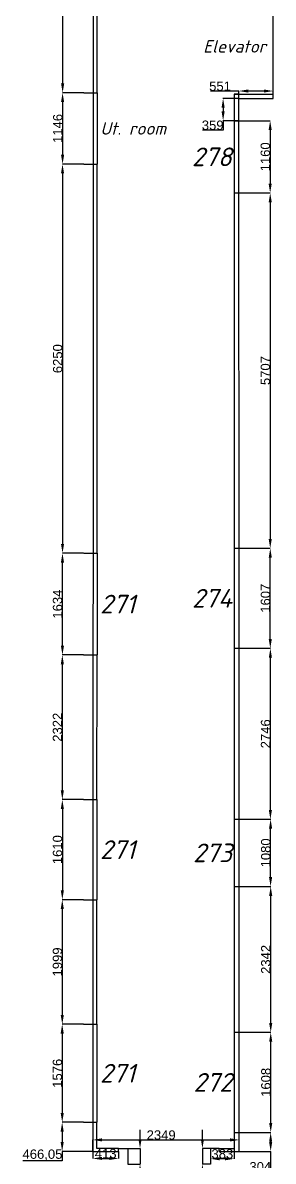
# Model space of a CAD drawing. Header units: millimetres. Extents: x 0 to 135706, y 0 to 79429.
# Drawn here: x 14112 to 18131, y 39281 to 57567 of the extents above; entities that cross this region are included whole.
import ezdxf
from ezdxf.enums import TextEntityAlignment as Align

# ---------------------------------------------------------------- set-up
doc = ezdxf.new("R2010")
doc.units = ezdxf.units.MM
doc.linetypes.add('ACAD_ISO02W100', pattern=[15, 12, -3])
doc.styles.add('GOST', font='ISOCPEUI.TTF')
doc.styles.get("Standard").update_dxf_attribs({"font": 'Arial.ttf'})
doc.dimstyles.new('Copy of ISO-25', dxfattribs={"dimtxt": 150, "dimasz": 150, "dimexe": 1.25, "dimexo": 0.625, "dimtad": 1, "dimtoh": 1, "dimtxsty": 'Standard', "dimcen": 2.5, "dimadec": 0, "dimazin": 0, "dimtfac": 1, "dimtmove": 0, "dimatfit": 3, "dimfxl": 1, "dimarcsym": 0})

# ---------------------------------------------------------------- blocks, each defined once
blk = doc.blocks.new('*D248')
at = {"color": 0, "lineweight": -2, "transparency": 16777216}
for p, q in [((17580, 56471), (17126, 56471)), ((17580, 56354), (17580, 56472)), ((17981, 56471), (17730, 56471)), ((18131, 56354), (18131, 56472))]:
    blk.add_line(p, q, dxfattribs=at)
at = {"color": 0, "transparency": 16777216}
for points in [[(17730, 56496), (17730, 56446), (17580, 56471)], [(17981, 56496), (17981, 56446), (18131, 56471)]]:
    blk.add_solid(points, dxfattribs=at)
at = {"layer": 'Defpoints', "color": 0, "transparency": 16777216}
for p in [(17580, 56353), (18131, 56471), (18131, 56353)]:
    blk.add_point(p, dxfattribs=at)
at = {"color": 0, "transparency": 16777216, "insert": (17278, 56548), "char_height": 150, "attachment_point": 5}
blk.add_mtext('551', dxfattribs=at)
blk = doc.blocks.new('*D249')
at = {"color": 0, "lineweight": -2, "transparency": 16777216}
for p, q in [((17579, 56353), (17325, 56353)), ((17327, 56203), (17327, 56144)), ((17580, 55994), (17325, 55994)), ((17327, 55994), (17327, 55844)), ((17327, 55844), (16994, 55844))]:
    blk.add_line(p, q, dxfattribs=at)
at = {"color": 0, "transparency": 16777216}
for points in [[(17302, 56203), (17352, 56203), (17327, 56353)], [(17302, 56144), (17352, 56144), (17327, 55994)]]:
    blk.add_solid(points, dxfattribs=at)
at = {"layer": 'Defpoints', "color": 0, "transparency": 16777216}
for p in [(17580, 56353), (17327, 55994), (17580, 55994)]:
    blk.add_point(p, dxfattribs=at)
at = {"color": 0, "transparency": 16777216, "insert": (17160, 55921), "char_height": 150, "attachment_point": 5}
blk.add_mtext('359', dxfattribs=at)
blk = doc.blocks.new('*D250')
at = {"color": 0, "lineweight": -2, "transparency": 16777216}
for p, q in [((17731, 55994), (18083, 55994)), ((18082, 55844), (18082, 54984)), ((17731, 54834), (18083, 54834))]:
    blk.add_line(p, q, dxfattribs=at)
at = {"color": 0, "transparency": 16777216}
for points in [[(18057, 55844), (18107, 55844), (18082, 55994)], [(18057, 54984), (18107, 54984), (18082, 54834)]]:
    blk.add_solid(points, dxfattribs=at)
at = {"layer": 'Defpoints', "color": 0, "transparency": 16777216}
for p in [(17730, 55994), (17731, 54834), (18082, 54834)]:
    blk.add_point(p, dxfattribs=at)
at = {"color": 0, "transparency": 16777216, "insert": (18005, 55414), "char_height": 150, "attachment_point": 5, "rotation": 90}
blk.add_mtext('1160', dxfattribs=at)
blk = doc.blocks.new('*D251')
at = {"color": 0, "lineweight": -2, "transparency": 16777216}
for p, q in [((18083, 54834), (18084, 54834)), ((18083, 54684), (18083, 49277)), ((17733, 49127), (18084, 49127))]:
    blk.add_line(p, q, dxfattribs=at)
at = {"color": 0, "transparency": 16777216}
for points in [[(18058, 54684), (18108, 54684), (18083, 54834)], [(18058, 49277), (18108, 49277), (18083, 49127)]]:
    blk.add_solid(points, dxfattribs=at)
at = {"layer": 'Defpoints', "color": 0, "transparency": 16777216}
for p in [(18082, 54834), (17732, 49127), (18083, 49127)]:
    blk.add_point(p, dxfattribs=at)
at = {"color": 0, "transparency": 16777216, "insert": (18006, 51981), "char_height": 150, "attachment_point": 5, "rotation": 90}
blk.add_mtext('5707', dxfattribs=at)
blk = doc.blocks.new('*D252')
at = {"color": 0, "lineweight": -2, "transparency": 16777216}
for p, q in [((18084, 49127), (18083, 49127)), ((18084, 47670), (18084, 48977)), ((17733, 47520), (18086, 47520))]:
    blk.add_line(p, q, dxfattribs=at)
at = {"color": 0, "transparency": 16777216}
for points in [[(18059, 48977), (18109, 48977), (18084, 49127)], [(18059, 47670), (18109, 47670), (18084, 47520)]]:
    blk.add_solid(points, dxfattribs=at)
at = {"layer": 'Defpoints', "color": 0, "transparency": 16777216}
for p in [(18084, 49127), (18084, 49127), (17733, 47520)]:
    blk.add_point(p, dxfattribs=at)
at = {"color": 0, "transparency": 16777216, "insert": (18007, 48324), "char_height": 150, "attachment_point": 5, "rotation": 90}
blk.add_mtext('1607', dxfattribs=at)
blk = doc.blocks.new('*D253')
at = {"color": 0, "lineweight": -2, "transparency": 16777216}
for p, q in [((18085, 47520), (18084, 47520)), ((18086, 44924), (18086, 47370)), ((17734, 44774), (18087, 44774))]:
    blk.add_line(p, q, dxfattribs=at)
at = {"color": 0, "transparency": 16777216}
for points in [[(18061, 47370), (18111, 47370), (18086, 47520)], [(18061, 44924), (18111, 44924), (18086, 44774)]]:
    blk.add_solid(points, dxfattribs=at)
at = {"layer": 'Defpoints', "color": 0, "transparency": 16777216}
for p in [(18086, 47520), (18086, 47520), (17734, 44774)]:
    blk.add_point(p, dxfattribs=at)
at = {"color": 0, "transparency": 16777216, "insert": (18009, 46147), "char_height": 150, "attachment_point": 5, "rotation": 90}
blk.add_mtext('2746', dxfattribs=at)
blk = doc.blocks.new('*D254')
at = {"color": 0, "lineweight": -2, "transparency": 16777216}
for p, q in [((18088, 44774), (18091, 44774)), ((18089, 43844), (18089, 44624)), ((17735, 43694), (18091, 43694))]:
    blk.add_line(p, q, dxfattribs=at)
at = {"color": 0, "transparency": 16777216}
for points in [[(18064, 44624), (18114, 44624), (18089, 44774)], [(18064, 43844), (18114, 43844), (18089, 43694)]]:
    blk.add_solid(points, dxfattribs=at)
at = {"layer": 'Defpoints', "color": 0, "transparency": 16777216}
for p in [(18087, 44774), (18089, 44774), (17734, 43694)]:
    blk.add_point(p, dxfattribs=at)
at = {"color": 0, "transparency": 16777216, "insert": (18012, 44234), "char_height": 150, "attachment_point": 5, "rotation": 90}
blk.add_mtext('1080', dxfattribs=at)
blk = doc.blocks.new('*D255')
at = {"color": 0, "lineweight": -2, "transparency": 16777216}
for p, q in [((18090, 43694), (18089, 43694)), ((18091, 41502), (18091, 43544)), ((17735, 41352), (18092, 41352))]:
    blk.add_line(p, q, dxfattribs=at)
at = {"color": 0, "transparency": 16777216}
for points in [[(18066, 43544), (18116, 43544), (18091, 43694)], [(18066, 41502), (18116, 41502), (18091, 41352)]]:
    blk.add_solid(points, dxfattribs=at)
at = {"layer": 'Defpoints', "color": 0, "transparency": 16777216}
for p in [(18091, 43694), (18091, 43694), (17735, 41352)]:
    blk.add_point(p, dxfattribs=at)
at = {"color": 0, "transparency": 16777216, "insert": (18013, 42523), "char_height": 150, "attachment_point": 5, "rotation": 90}
blk.add_mtext('2342', dxfattribs=at)
blk = doc.blocks.new('*D256')
at = {"color": 0, "lineweight": -2, "transparency": 16777216}
for p, q in [((18090, 41352), (18089, 41352)), ((18091, 39894), (18091, 41202)), ((17736, 39744), (18092, 39744))]:
    blk.add_line(p, q, dxfattribs=at)
at = {"color": 0, "transparency": 16777216}
for points in [[(18066, 41202), (18116, 41202), (18091, 41352)], [(18066, 39894), (18116, 39894), (18091, 39744)]]:
    blk.add_solid(points, dxfattribs=at)
at = {"layer": 'Defpoints', "color": 0, "transparency": 16777216}
for p in [(18091, 41352), (18091, 41352), (17735, 39744)]:
    blk.add_point(p, dxfattribs=at)
at = {"color": 0, "transparency": 16777216, "insert": (18014, 40548), "char_height": 150, "attachment_point": 5, "rotation": 90}
blk.add_mtext('1608', dxfattribs=at)
blk = doc.blocks.new('*D257')
at = {"color": 0, "lineweight": -2, "transparency": 16777216}
for p, q in [((17736, 39744), (18091, 39744)), ((18090, 39594), (18090, 39590)), ((17586, 39440), (18091, 39440)), ((18090, 39440), (18090, 39114)), ((18090, 39114), (17758, 39114))]:
    blk.add_line(p, q, dxfattribs=at)
at = {"color": 0, "transparency": 16777216}
for points in [[(18065, 39594), (18115, 39594), (18090, 39744)], [(18065, 39590), (18115, 39590), (18090, 39440)]]:
    blk.add_solid(points, dxfattribs=at)
at = {"layer": 'Defpoints', "color": 0, "transparency": 16777216}
for p in [(17735, 39744), (18090, 39744), (17585, 39440)]:
    blk.add_point(p, dxfattribs=at)
at = {"color": 0, "transparency": 16777216, "insert": (17924, 39191), "char_height": 150, "attachment_point": 5}
blk.add_mtext('304', dxfattribs=at)
blk = doc.blocks.new('*D264')
at = {"color": 0, "lineweight": -2, "transparency": 16777216}
for p, q in [((14753, 59446), (14751, 59446)), ((14752, 59296), (14752, 56593)), ((15092, 56443), (14751, 56443))]:
    blk.add_line(p, q, dxfattribs=at)
at = {"color": 0, "transparency": 16777216}
for points in [[(14727, 59296), (14777, 59296), (14752, 59446)], [(14727, 56593), (14777, 56593), (14752, 56443)]]:
    blk.add_solid(points, dxfattribs=at)
at = {"layer": 'Defpoints', "color": 0, "transparency": 16777216}
for p in [(14754, 59446), (14752, 56443), (15092, 56443)]:
    blk.add_point(p, dxfattribs=at)
at = {"color": 0, "transparency": 16777216, "insert": (14675, 57945), "char_height": 150, "attachment_point": 5, "rotation": 90}
blk.add_mtext('3003', dxfattribs=at)
blk = doc.blocks.new('*D265')
at = {"color": 0, "lineweight": -2, "transparency": 16777216}
for p, q in [((14750, 56443), (14750, 56443)), ((14751, 56293), (14751, 55447)), ((15091, 55297), (14750, 55297))]:
    blk.add_line(p, q, dxfattribs=at)
at = {"color": 0, "transparency": 16777216}
for points in [[(14726, 56293), (14776, 56293), (14751, 56443)], [(14726, 55447), (14776, 55447), (14751, 55297)]]:
    blk.add_solid(points, dxfattribs=at)
at = {"layer": 'Defpoints', "color": 0, "transparency": 16777216}
for p in [(14751, 56443), (14751, 55297), (15092, 55297)]:
    blk.add_point(p, dxfattribs=at)
at = {"color": 0, "transparency": 16777216, "insert": (14674, 55870), "char_height": 150, "attachment_point": 5, "rotation": 90}
blk.add_mtext('1146', dxfattribs=at)
blk = doc.blocks.new('*D266')
at = {"color": 0, "lineweight": -2, "transparency": 16777216}
for p, q in [((14750, 55297), (14751, 55297)), ((14750, 55147), (14750, 49197)), ((15089, 49047), (14749, 49047))]:
    blk.add_line(p, q, dxfattribs=at)
at = {"color": 0, "transparency": 16777216}
for points in [[(14725, 55147), (14775, 55147), (14750, 55297)], [(14725, 49197), (14775, 49197), (14750, 49047)]]:
    blk.add_solid(points, dxfattribs=at)
at = {"layer": 'Defpoints', "color": 0, "transparency": 16777216}
for p in [(14750, 55297), (14750, 49047), (15090, 49047)]:
    blk.add_point(p, dxfattribs=at)
at = {"color": 0, "transparency": 16777216, "insert": (14673, 52172), "char_height": 150, "attachment_point": 5, "rotation": 90}
blk.add_mtext('6250', dxfattribs=at)
blk = doc.blocks.new('*D267')
at = {"color": 0, "lineweight": -2, "transparency": 16777216}
for p, q in [((14749, 49047), (14747, 49047)), ((14749, 47563), (14749, 48897)), ((15088, 47413), (14747, 47413))]:
    blk.add_line(p, q, dxfattribs=at)
at = {"color": 0, "transparency": 16777216}
for points in [[(14724, 48897), (14774, 48897), (14749, 49047)], [(14724, 47563), (14774, 47563), (14749, 47413)]]:
    blk.add_solid(points, dxfattribs=at)
at = {"layer": 'Defpoints', "color": 0, "transparency": 16777216}
for p in [(14749, 49047), (14750, 49047), (15089, 47413)]:
    blk.add_point(p, dxfattribs=at)
at = {"color": 0, "transparency": 16777216, "insert": (14671, 48230), "char_height": 150, "attachment_point": 5, "rotation": 90}
blk.add_mtext('1634', dxfattribs=at)
blk = doc.blocks.new('*D268')
at = {"color": 0, "lineweight": -2, "transparency": 16777216}
for p, q in [((14748, 47413), (14746, 47413)), ((14747, 45241), (14747, 47263)), ((15088, 45091), (14746, 45091))]:
    blk.add_line(p, q, dxfattribs=at)
at = {"color": 0, "transparency": 16777216}
for points in [[(14722, 47263), (14772, 47263), (14747, 47413)], [(14722, 45241), (14772, 45241), (14747, 45091)]]:
    blk.add_solid(points, dxfattribs=at)
at = {"layer": 'Defpoints', "color": 0, "transparency": 16777216}
for p in [(14747, 47413), (14749, 47413), (15088, 45091)]:
    blk.add_point(p, dxfattribs=at)
at = {"color": 0, "transparency": 16777216, "insert": (14670, 46252), "char_height": 150, "attachment_point": 5, "rotation": 90}
blk.add_mtext('2322', dxfattribs=at)
blk = doc.blocks.new('*D269')
at = {"color": 0, "lineweight": -2, "transparency": 16777216}
for p, q in [((14748, 45091), (14749, 45091)), ((14747, 44941), (14747, 43631)), ((15087, 43481), (14746, 43481))]:
    blk.add_line(p, q, dxfattribs=at)
at = {"color": 0, "transparency": 16777216}
for points in [[(14722, 44941), (14772, 44941), (14747, 45091)], [(14722, 43631), (14772, 43631), (14747, 43481)]]:
    blk.add_solid(points, dxfattribs=at)
at = {"layer": 'Defpoints', "color": 0, "transparency": 16777216}
for p in [(14747, 45091), (14747, 43481), (15088, 43481)]:
    blk.add_point(p, dxfattribs=at)
at = {"color": 0, "transparency": 16777216, "insert": (14670, 44286), "char_height": 150, "attachment_point": 5, "rotation": 90}
blk.add_mtext('1610', dxfattribs=at)
blk = doc.blocks.new('*D270')
at = {"color": 0, "lineweight": -2, "transparency": 16777216}
for p, q in [((14745, 43481), (14745, 43481)), ((14746, 43331), (14746, 41632)), ((15086, 41482), (14745, 41482))]:
    blk.add_line(p, q, dxfattribs=at)
at = {"color": 0, "transparency": 16777216}
for points in [[(14721, 43331), (14771, 43331), (14746, 43481)], [(14721, 41632), (14771, 41632), (14746, 41482)]]:
    blk.add_solid(points, dxfattribs=at)
at = {"layer": 'Defpoints', "color": 0, "transparency": 16777216}
for p in [(14746, 43481), (14746, 41482), (15087, 41482)]:
    blk.add_point(p, dxfattribs=at)
at = {"color": 0, "transparency": 16777216, "insert": (14669, 42482), "char_height": 150, "attachment_point": 5, "rotation": 90}
blk.add_mtext('1999', dxfattribs=at)
blk = doc.blocks.new('*D271')
at = {"color": 0, "lineweight": -2, "transparency": 16777216}
for p, q in [((14744, 41482), (14744, 41482)), ((14745, 41332), (14745, 40056)), ((15086, 39906), (14744, 39906))]:
    blk.add_line(p, q, dxfattribs=at)
at = {"color": 0, "transparency": 16777216}
for points in [[(14720, 41332), (14770, 41332), (14745, 41482)], [(14720, 40056), (14770, 40056), (14745, 39906)]]:
    blk.add_solid(points, dxfattribs=at)
at = {"layer": 'Defpoints', "color": 0, "transparency": 16777216}
for p in [(14745, 41482), (14745, 39906), (15086, 39906)]:
    blk.add_point(p, dxfattribs=at)
at = {"color": 0, "transparency": 16777216, "insert": (14668, 40694), "char_height": 150, "attachment_point": 5, "rotation": 90}
blk.add_mtext('1576', dxfattribs=at)
blk = doc.blocks.new('*D272')
at = {"color": 0, "lineweight": -2, "transparency": 16777216}
for p, q in [((14743, 39906), (14742, 39906)), ((14744, 39756), (14744, 39590)), ((15236, 39440), (14742, 39440)), ((14744, 39440), (14744, 39290)), ((14744, 39290), (14113, 39290))]:
    blk.add_line(p, q, dxfattribs=at)
at = {"color": 0, "transparency": 16777216}
for points in [[(14719, 39756), (14769, 39756), (14744, 39906)], [(14719, 39590), (14769, 39590), (14744, 39440)]]:
    blk.add_solid(points, dxfattribs=at)
at = {"layer": 'Defpoints', "color": 0, "transparency": 16777216}
for p in [(14744, 39906), (14744, 39440), (15236, 39440)]:
    blk.add_point(p, dxfattribs=at)
at = {"color": 0, "transparency": 16777216, "insert": (14428, 39381), "char_height": 150, "attachment_point": 5}
blk.add_mtext('466,05', dxfattribs=at)
blk = doc.blocks.new('*D273')
at = {"color": 0, "lineweight": -2, "transparency": 16777216}
for p, q in [((15236, 39441), (15236, 39625)), ((15386, 39624), (17435, 39624)), ((17585, 39441), (17585, 39625))]:
    blk.add_line(p, q, dxfattribs=at)
at = {"color": 0, "transparency": 16777216}
for points in [[(15386, 39649), (15386, 39599), (15236, 39624)], [(17435, 39649), (17435, 39599), (17585, 39624)]]:
    blk.add_solid(points, dxfattribs=at)
at = {"layer": 'Defpoints', "color": 0, "transparency": 16777216}
for p in [(17585, 39624), (15236, 39440), (17585, 39441)]:
    blk.add_point(p, dxfattribs=at)
at = {"color": 0, "transparency": 16777216, "insert": (16333, 39701), "char_height": 150, "attachment_point": 5}
blk.add_mtext('2349', dxfattribs=at)
blk = doc.blocks.new('*D275')
at = {"color": 0, "lineweight": -2, "transparency": 16777216}
for p, q in [((15236, 39439), (15236, 39324)), ((15386, 39326), (15499, 39326)), ((15649, 39439), (15649, 39324))]:
    blk.add_line(p, q, dxfattribs=at)
at = {"color": 0, "transparency": 16777216}
for points in [[(15386, 39351), (15386, 39301), (15236, 39326)], [(15499, 39351), (15499, 39301), (15649, 39326)]]:
    blk.add_solid(points, dxfattribs=at)
at = {"layer": 'Defpoints', "color": 0, "transparency": 16777216}
for p in [(15236, 39440), (15649, 39440), (15649, 39326)]:
    blk.add_point(p, dxfattribs=at)
at = {"color": 0, "transparency": 16777216, "insert": (15443, 39403), "char_height": 150, "attachment_point": 5}
blk.add_mtext('413', dxfattribs=at)
blk = doc.blocks.new('*D276')
at = {"color": 0, "lineweight": -2, "transparency": 16777216}
for p, q in [((17123, 39484), (17123, 39319)), ((17356, 39320), (17273, 39320)), ((17506, 39484), (17506, 39319))]:
    blk.add_line(p, q, dxfattribs=at)
at = {"color": 0, "transparency": 16777216}
for points in [[(17273, 39345), (17273, 39295), (17123, 39320)], [(17356, 39345), (17356, 39295), (17506, 39320)]]:
    blk.add_solid(points, dxfattribs=at)
at = {"layer": 'Defpoints', "color": 0, "transparency": 16777216}
for p in [(17123, 39485), (17123, 39320), (17506, 39485)]:
    blk.add_point(p, dxfattribs=at)
at = {"color": 0, "transparency": 16777216, "insert": (17315, 39398), "char_height": 150, "attachment_point": 5}
blk.add_mtext('383', dxfattribs=at)
blk = doc.blocks.new('*D277')
at = {"color": 0, "lineweight": -2, "transparency": 16777216}
for p, q in [((15994, 39635), (15994, 39785)), ((15799, 39485), (15995, 39485)), ((15994, 39485), (15994, 39233)), ((15799, 39233), (15995, 39233)), ((15994, 39083), (15994, 38933)), ((15994, 38933), (15661, 38933))]:
    blk.add_line(p, q, dxfattribs=at)
at = {"color": 0, "transparency": 16777216}
for points in [[(15969, 39635), (16019, 39635), (15994, 39485)], [(15969, 39083), (16019, 39083), (15994, 39233)]]:
    blk.add_solid(points, dxfattribs=at)
at = {"layer": 'Defpoints', "color": 0, "transparency": 16777216}
for p in [(15798, 39485), (15798, 39233), (15994, 39233)]:
    blk.add_point(p, dxfattribs=at)
at = {"color": 0, "transparency": 16777216, "insert": (15827, 39010), "char_height": 150, "attachment_point": 5}
blk.add_mtext('252', dxfattribs=at)
blk = doc.blocks.new('*D278')
at = {"color": 0, "lineweight": -2, "transparency": 16777216}
for p, q in [((16995, 39635), (16995, 39785)), ((17123, 39485), (16994, 39485)), ((16995, 39485), (16995, 39235)), ((17123, 39235), (16994, 39235)), ((16995, 39085), (16995, 38935)), ((16995, 38935), (16661, 38935))]:
    blk.add_line(p, q, dxfattribs=at)
at = {"color": 0, "transparency": 16777216}
for points in [[(16970, 39635), (17020, 39635), (16995, 39485)], [(16970, 39085), (17020, 39085), (16995, 39235)]]:
    blk.add_solid(points, dxfattribs=at)
at = {"layer": 'Defpoints', "color": 0, "transparency": 16777216}
for p in [(17123, 39485), (16995, 39235), (17123, 39235)]:
    blk.add_point(p, dxfattribs=at)
at = {"color": 0, "transparency": 16777216, "insert": (16828, 39012), "char_height": 150, "attachment_point": 5}
blk.add_mtext('250', dxfattribs=at)

msp = doc.modelspace()

# ---------------------------------------------------------------- linework, layer by layer
at = {"color": 5}
for p, q in [((15243.276, 59446.017), (15242.212, 56443.017)), ((17580.064, 56418.017), (17506.188, 56418.017)), ((17580.064, 56353.017), (18131.064, 56353.184)), ((17580.173, 55994.018), (17580.064, 56353.017)), ((15241.806, 55297.017), (15239.592, 49047.018)), ((17582.253, 49127.018), (17580.524, 54834.018)), ((15239.013, 47413.018), (15238.19, 45091.018)), ((17583.572, 44774.018), (17582.74, 47520.018)), ((17584.608, 41352.018), (17583.899, 43694.018)), ((15237.619, 43481.018), (15236.911, 41482.018)), ((15236.353, 39906.018), (15236.188, 39440.018)), ((17585.188, 39440.018), (17585.095, 39744.018)), ((15236.188, 39440.018), (15649.188, 39440.018)), ((15649.188, 39440.018), (15649.188, 39485.018)), ((15649.188, 39485.018), (15798.188, 39485.018)), ((15798.188, 39485.018), (15798.188, 39233.018)), ((17266.188, 39485.018), (17123.188, 39485.018)), ((17123.188, 39485.018), (17123.188, 39235.018)), ((17266.188, 39440.018), (17266.188, 39485.018)), ((17266.188, 39440.018), (17585.188, 39440.018))]:
    msp.add_line(p, q, dxfattribs=at)
at = {"color": 5, "linetype": 'ACAD_ISO02W100', "ltscale": 2000}
for p, q in [((15307.212, 56442.994), (15308.276, 59445.994)), ((17506.188, 56418.017), (18131.045, 56418.207)), ((17506.188, 56418.017), (17506.188, 55993.995)), ((15304.592, 49046.995), (15306.806, 55296.994)), ((17506.188, 54833.995), (17506.188, 49126.995)), ((15303.19, 45090.995), (15304.013, 47412.995)), ((17506.188, 47519.995), (17506.188, 44773.995)), ((17506.188, 43693.995), (17506.188, 41351.994)), ((15301.911, 41481.995), (15302.619, 43480.995)), ((15301.204, 39485.142), (15301.353, 39905.995)), ((17506.188, 39743.994), (17506.188, 39485.018)), ((15649.188, 39485.018), (15301.204, 39485.142)), ((17266.188, 39485.018), (17506.188, 39485.018))]:
    msp.add_line(p, q, dxfattribs=at)
at = {"color": 1}
for p, q in [((18131.064, 56353.184), (18130.558, 58023.184)), ((15092.212, 56443.07), (15307.212, 56442.994)), ((15242.212, 56443.017), (15241.806, 55297.017)), ((15307.212, 56442.994), (15306.806, 55296.994)), ((17506.188, 55993.995), (17730.173, 55994.063)), ((17506.188, 55993.995), (17506.188, 54833.995)), ((17580.524, 54834.018), (17580.173, 55994.018)), ((15091.806, 55297.07), (15306.806, 55296.994)), ((17506.188, 54833.995), (17730.524, 54834.063)), ((15089.592, 49047.071), (15304.592, 49046.995)), ((15239.592, 49047.018), (15239.013, 47413.018)), ((15304.592, 49046.995), (15304.013, 47412.995)), ((17506.188, 49126.995), (17732.253, 49127.063)), ((17506.188, 49126.995), (17506.674, 47519.995)), ((17582.74, 47520.018), (17582.253, 49127.018)), ((15089.013, 47413.071), (15304.013, 47412.995)), ((17506.188, 47519.995), (17732.74, 47520.063)), ((15088.19, 45091.071), (15303.19, 45090.995)), ((15238.19, 45091.018), (15237.619, 43481.018)), ((15303.19, 45090.995), (15302.619, 43480.995)), ((17506.188, 44773.995), (17733.572, 44774.063)), ((17506.188, 44773.995), (17506.188, 43693.995)), ((17583.899, 43694.018), (17583.572, 44774.018)), ((17506.188, 43693.995), (17733.899, 43694.064)), ((15087.619, 43481.071), (15302.619, 43480.995)), ((15086.911, 41482.071), (15301.911, 41481.995)), ((15236.911, 41482.018), (15236.353, 39906.018)), ((15301.911, 41481.995), (15301.353, 39905.995)), ((17506.188, 41351.994), (17734.608, 41352.064)), ((17506.188, 41351.994), (17506.188, 39743.994)), ((17585.095, 39744.018), (17584.608, 41352.018)), ((15086.353, 39906.071), (15301.353, 39905.995)), ((17506.188, 39743.994), (17735.095, 39744.064))]:
    msp.add_line(p, q, dxfattribs=at)

# ---------------------------------------------------------------- texts
at = {"style": 'GOST'}
for s, height, p in [('Elevator', 200, (18018, 57188.187)), ('278', 300, (17467.537, 55414.02)), ('274', 300, (17469.685, 48323.52)), ('273', 300, (17470.924, 44234.021)), ('272', 300, (17472.041, 40548.021))]:
    msp.add_text(s, height=height, dxfattribs=at).set_placement(p, align=Align.MIDDLE_RIGHT)
for s, height, p in [('Ut. room', 200, (15355.921, 55870.02)), ('271', 300, (15353.214, 48230.02)), ('271', 300, (15351.816, 44286.02)), ('271', 300, (15350.544, 40694.021))]:
    msp.add_text(s, height=height, dxfattribs=at).set_placement(p, align=Align.MIDDLE_LEFT)

# ---------------------------------------------------------------- dimensions: what is measured, and where the dimension line sits
for base, p1, p2, picture, middle in [((14752.312, 56443.073), (14753.562, 59446.073), (15092.212, 56443.073), '*D264', (14675.05, 57944.573)), ((14751.062, 55297.073), (14751.062, 56443.073), (15091.806, 55297.073), '*D265', (14673.851, 55870.073)), ((18081.984, 54834.065), (17730.173, 55994.065), (17730.524, 54834.065), '*D250', (18004.773, 55414.065)), ((14749.812, 49047.073), (14749.812, 55297.073), (15089.592, 49047.073), '*D266', (14672.601, 52172.073)), ((18083.234, 49127.066), (18081.984, 54834.065), (17732.253, 49127.066), '*D251', (18006.023, 51980.566)), ((14748.562, 49047.073), (15089.013, 47413.073), (14749.812, 49047.073), '*D267', (14671.3, 48230.073)), ((18084.484, 49127.066), (17732.74, 47520.066), (18084.484, 49127.066), '*D252', (18007.273, 48323.566)), ((14747.312, 47413.073), (15088.19, 45091.074), (14748.562, 47413.073), '*D268', (14670.05, 46252.073)), ((18085.734, 47520.066), (17733.572, 44774.066), (18085.734, 47520.066), '*D253', (18008.523, 46147.066)), ((14747.312, 43481.074), (14747.312, 45091.074), (15087.619, 43481.074), '*D269', (14670.101, 44286.074)), ((18089.484, 44774.066), (17733.899, 43694.066), (18086.984, 44774.066), '*D254', (18012.273, 44234.066)), ((18090.734, 43694.066), (17734.608, 41352.066), (18090.734, 43694.066), '*D255', (18013.472, 42523.066)), ((14746.062, 41482.074), (14746.062, 43481.074), (15086.911, 41482.074), '*D270', (14668.851, 42481.574)), ((14744.812, 39906.074), (14744.812, 41482.074), (15086.353, 39906.074), '*D271', (14667.601, 40694.074)), ((18090.734, 41352.066), (17735.095, 39744.066), (18090.734, 41352.066), '*D256', (18013.523, 40548.066)), ((14743.562, 39440.021), (14743.562, 39906.074), (15236.188, 39440.021), '*D272', (14427.998, 39380.789)), ((15993.962, 39233.018), (15798.188, 39485.018), (15798.188, 39233.018), '*D277', (15827.119, 39010.229)), ((16995.419, 39235.018), (17123.188, 39485.018), (17123.188, 39235.018), '*D278', (16828.065, 39012.229))]:
    dim = msp.add_linear_dim(base=base, p1=p1, p2=p2, angle=90, dimstyle='Copy of ISO-25')
    dim.commit()
    dim.dimension.update_dxf_attribs({"geometry": picture, "text_midpoint": middle})
for base, p1, p2, picture, middle in [((18131.064, 56470.55), (17580.064, 56353.02), (18131.064, 56353.187), '*D248', (17278.212, 56470.55)), ((17585.187, 39623.892), (15236.188, 39440.021), (17585.187, 39440.732), '*D273', (16333.343, 39623.892)), ((15649.188, 39325.573), (15236.188, 39440.018), (15649.188, 39440.018), '*D275', (15442.688, 39325.573))]:
    dim = msp.add_linear_dim(base=base, p1=p1, p2=p2, dimstyle='Copy of ISO-25')
    dim.commit()
    dim.dimension.update_dxf_attribs({"geometry": picture, "text_midpoint": middle, "dimtype": 160})
for base, p1, p2, picture, middle in [((17326.719, 55994.02), (17580.064, 56353.02), (17580.173, 55994.02), '*D249', (17160.286, 55844.02)), ((18089.51, 39744.021), (17585.188, 39440.021), (17735.095, 39744.021), '*D257', (17923.537, 39113.513))]:
    dim = msp.add_linear_dim(base=base, p1=p1, p2=p2, angle=90, dimstyle='Copy of ISO-25')
    dim.commit()
    dim.dimension.update_dxf_attribs({"geometry": picture, "text_midpoint": middle, "dimtype": 160})
dim = msp.add_linear_dim(base=(17123.188, 39320.472), p1=(17506.188, 39485.018), p2=(17123.188, 39485.018), dimstyle='Copy of ISO-25')
dim.commit()
dim.dimension.update_dxf_attribs({"geometry": '*D276', "text_midpoint": (17314.688, 39397.734)})

doc.saveas('drawing.dxf')
